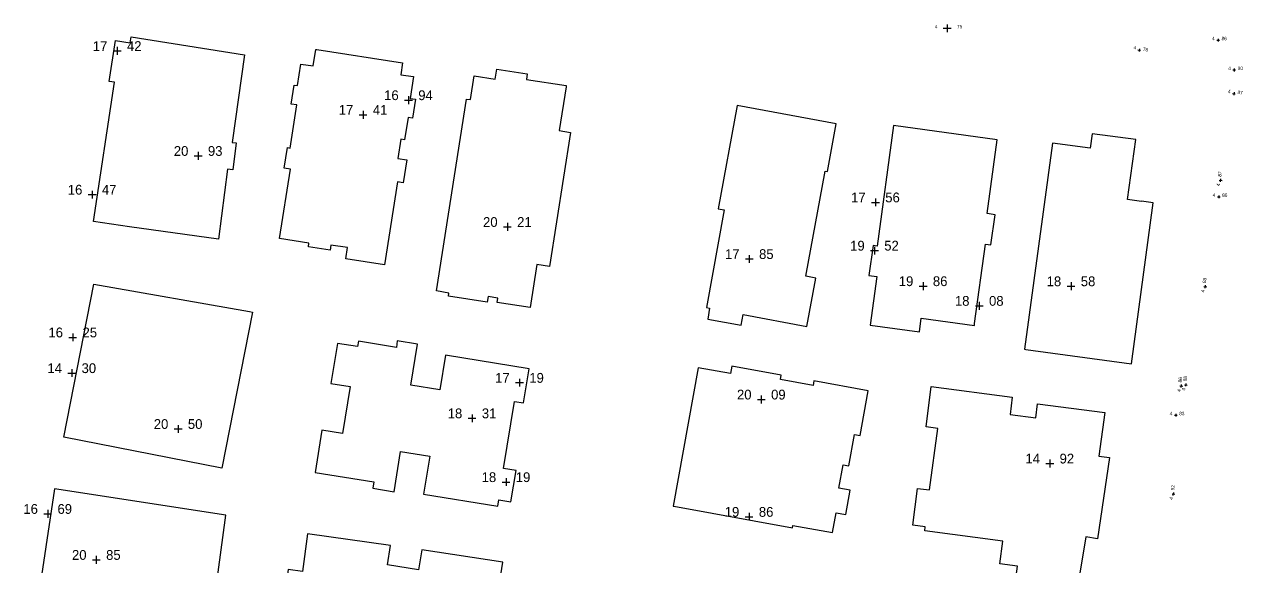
# Model space of a CAD drawing. Header units: inches. Extents: x 179019 to 255520, y 666000 to 809980.
# Drawn here: x 254729.4 to 254853.9, y 809458.8 to 809514.2 of the extents above; entities that cross this region are included whole.
import ezdxf
from ezdxf.enums import TextEntityAlignment as Align

# ---------------------------------------------------------------- set-up
doc = ezdxf.new("R2010")
doc.units = ezdxf.units.IN
doc.header["$MEASUREMENT"] = 0
for name, color, linetype in [('building levels', 6, 'Continuous'), ('orig buildings', 3, 'Continuous'), ('street levels', 5, 'Continuous')]:
    doc.layers.add(name, color=color, linetype=linetype)
doc.styles.add('hebtxt', font='hebtxt')

# ---------------------------------------------------------------- blocks, each defined once
blk = doc.blocks.new('1505')
for points in [[(-0.4, 0), (0.4, 0)], [(0, 0.4), (0, -0.4)]]:
    blk.add_lwpolyline(points)
at = {"style": 'hebtxt'}
blk.add_attdef('METER', text='', height=2, dxfattribs=at).set_placement((-1, 0), align=Align.RIGHT)
blk.add_attdef('CENTIMETER', (1, 0), '', height=2, dxfattribs=at)
blk = doc.blocks.new('1503')
for points in [[(-0.4, 0), (0.4, 0)], [(0, 0.4), (0, -0.4)]]:
    blk.add_lwpolyline(points)
at = {"style": 'hebtxt'}
blk.add_attdef('METER', text='', height=2, dxfattribs=at).set_placement((-1, 0), align=Align.RIGHT)
blk.add_attdef('CENTIMETER', (1, 0), '', height=2, dxfattribs=at)

msp = doc.modelspace()

# ---------------------------------------------------------------- linework, layer by layer
at = {"layer": 'orig buildings'}
for points, elevation in [([(254736.46, 809494.08), (254738.63, 809508.32), (254738.07, 809508.4), (254738.72, 809512.6), (254740.23, 809512.37), (254740.32, 809512.96), (254751.91, 809511.14), (254750.63, 809502.18), (254751.05, 809502.12), (254750.7, 809499.36), (254750.17, 809499.43), (254749.25, 809492.27), (254740.16, 809493.56), (254736.46, 809494.08)], 20.55), ([(254759.29, 809511.67), (254768.07, 809510.3), (254767.88, 809509.1), (254769.2, 809508.9), (254768.85, 809506.67), (254769.39, 809506.59), (254769.09, 809504.64), (254768.63, 809504.72), (254768.27, 809502.43), (254767.88, 809502.5), (254767.57, 809500.53), (254768.49, 809500.38), (254768.13, 809498.06), (254767.54, 809498.16), (254766.22, 809489.68), (254762.27, 809490.29), (254762.45, 809491.42), (254760.75, 809491.68), (254760.66, 809491.15), (254758.44, 809491.49), (254758.5, 809491.88), (254755.49, 809492.36), (254756.6, 809499.44), (254755.96, 809499.54), (254756.29, 809501.64), (254756.56, 809501.6), (254757.25, 809506.02), (254756.69, 809506.1), (254756.99, 809508.03), (254757.34, 809507.98), (254757.68, 809510.19), (254758.93, 809509.99), (254759.19, 809511.69), (254759.29, 809511.67)], 18.85), ([(254784.78, 809507.87), (254784.08, 809503.38), (254785.22, 809503.2), (254783.07, 809489.49), (254781.79, 809489.69), (254781.11, 809485.3), (254777.73, 809485.82), (254777.8, 809486.26), (254776.8, 809486.41), (254776.71, 809485.84), (254772.75, 809486.46), (254772.8, 809486.78), (254771.52, 809486.99), (254774.59, 809506.61), (254775.01, 809506.55), (254775.39, 809508.97), (254777.54, 809508.64), (254777.7, 809509.66), (254780.82, 809509.18), (254780.73, 809508.61), (254784.8, 809507.98), (254784.78, 809507.87)], 21.18), ([(254802.26, 809505.95), (254800.32, 809495.39), (254800.95, 809495.27), (254799.12, 809485.29), (254799.46, 809485.23), (254799.26, 809484.12), (254802.68, 809483.49), (254802.88, 809484.57), (254809.39, 809483.37), (254810.3, 809488.3), (254809.28, 809488.49), (254811.27, 809499.25), (254811.49, 809499.21), (254812.39, 809504.09), (254802.26, 809505.95)], 18.75), ([(254828.64, 809494.79), (254827.83, 809494.91), (254828.86, 809502.45), (254818.27, 809503.89), (254816.59, 809491.58), (254816.16, 809491.63), (254815.74, 809488.59), (254816.55, 809488.48), (254815.87, 809483.5), (254820.9, 809482.81), (254821.09, 809484.21), (254826.52, 809483.46), (254826.55, 809483.67), (254827.66, 809491.78), (254828.21, 809491.71), (254828.63, 809494.79)], 19.92), ([(254831.77, 809481.02), (254842.58, 809479.55), (254844.81, 809495.99), (254843.6, 809496.16), (254843.59, 809496.14), (254842.18, 809496.34), (254843.02, 809502.46), (254838.57, 809503.06), (254838.37, 809501.58), (254834.52, 809502.11), (254831.66, 809481.04), (254831.77, 809481.02)], 19.17), ([(254752.72, 809484.84), (254749.59, 809468.88), (254733.44, 809472.06), (254736.51, 809487.69), (254752.42, 809484.89), (254752.72, 809484.84)], 20.56), ([(254759.83, 809472.76), (254759.13, 809468.45), (254765.12, 809467.48), (254765.02, 809466.82), (254767.21, 809466.47), (254767.87, 809470.57), (254770.84, 809470.09), (254770.21, 809466.22), (254777.8, 809464.99), (254777.91, 809465.64), (254779.15, 809465.44), (254779.67, 809468.63), (254778.4, 809468.83), (254779.51, 809475.7), (254780.43, 809475.55), (254781, 809479.05), (254772.45, 809480.43), (254771.88, 809476.89), (254768.91, 809477.37), (254769.58, 809481.55), (254767.53, 809481.88), (254767.43, 809481.23), (254763.55, 809481.85), (254763.46, 809481.3), (254761.4, 809481.63), (254760.74, 809477.55), (254762.71, 809477.23), (254761.94, 809472.42), (254759.81, 809472.76), (254759.83, 809472.76)], 20.83), ([(254795.8, 809464.98), (254807.93, 809462.79), (254807.97, 809463.03), (254812.03, 809462.3), (254812.4, 809464.32), (254813.39, 809464.15), (254813.84, 809466.62), (254812.68, 809466.82), (254813.12, 809469.22), (254813.68, 809469.11), (254814.26, 809472.31), (254814.85, 809472.21), (254815.68, 809476.8), (254810.12, 809477.8), (254810.04, 809477.34), (254806.7, 809477.94), (254806.78, 809478.39), (254801.73, 809479.3), (254801.6, 809478.54), (254798.28, 809479.13), (254795.72, 809465), (254795.8, 809464.98)], 21.27), ([(254750, 809464.09), (254732.49, 809466.78), (254730.16, 809451.27), (254747.94, 809448.87)], 18.13), ([(254758.36, 809462.17), (254757.85, 809458.31), (254756.37, 809458.51), (254755.82, 809454.45), (254757.2, 809454.27), (254756.35, 809447.95), (254757.89, 809447.74), (254757.84, 809447.35), (254764.05, 809446.52), (254764.5, 809449.85), (254766.63, 809449.57), (254766, 809444.87), (254774.56, 809443.72), (254774.59, 809443.89), (254776.49, 809443.64), (254777.52, 809451.28), (254777.13, 809451.68), (254778.31, 809459.27), (254770.03, 809460.55), (254769.71, 809458.5), (254766.52, 809458.99), (254766.82, 809460.97), (254758.36, 809462.17)], 18.78)]:
    msp.add_lwpolyline(points, close=True, dxfattribs=dict(at, elevation=elevation))
at = {"layer": 'orig buildings', "elevation": 0.12}
msp.add_lwpolyline([(254830.66, 809456.85), (254830.93, 809458.86), (254829.12, 809459.1), (254829.43, 809461.42), (254821.44, 809462.48), (254821.49, 809462.9), (254820.22, 809463.07), (254820.71, 809466.81), (254821.94, 809466.65), (254822.77, 809472.93), (254821.58, 809473.09), (254822.12, 809477.22), (254830.4, 809476.13), (254830.17, 809474.38), (254832.8, 809474.04), (254832.98, 809475.47), (254839.85, 809474.57), (254839.25, 809470.1), (254840.33, 809469.96), (254839.1, 809461.66), (254837.93, 809461.86), (254837.26, 809457.95)], dxfattribs=at)

# ---------------------------------------------------------------- block references
at = {"layer": 'building levels'}
ref = msp.add_blockref('1505', (254738.89, 809511.53, 17.42), dxfattribs=at)
ref.add_attrib('METER', '17', dxfattribs={"layer": '0', "height": 1, "style": 'hebtxt'}).set_placement((254737.89, 809511.52, 17.42), align=Align.RIGHT)
ref.add_attrib('CENTIMETER', '42', (254739.89, 809511.52, 17.42), dxfattribs={"layer": '0', "height": 1, "style": 'hebtxt'})
ref = msp.add_blockref('1505', (254768.67, 809506.5, 16.94), dxfattribs=at)
ref.add_attrib('METER', '16', dxfattribs={"layer": '0', "height": 1, "style": 'hebtxt'}).set_placement((254767.67, 809506.5, 16.94), align=Align.RIGHT)
ref.add_attrib('CENTIMETER', '94', (254769.67, 809506.5, 16.94), dxfattribs={"layer": '0', "height": 1, "style": 'hebtxt'})
ref = msp.add_blockref('1505', (254764.03, 809505, 17.41), dxfattribs=at)
ref.add_attrib('METER', '17', dxfattribs={"layer": '0', "height": 1, "style": 'hebtxt'}).set_placement((254763.03, 809505, 17.41), align=Align.RIGHT)
ref.add_attrib('CENTIMETER', '41', (254765.03, 809505, 17.41), dxfattribs={"layer": '0', "height": 1, "style": 'hebtxt'})
ref = msp.add_blockref('1505', (254747.17, 809500.8, 20.93), dxfattribs=at)
ref.add_attrib('METER', '20', dxfattribs={"layer": '0', "height": 1, "style": 'hebtxt'}).set_placement((254746.17, 809500.8, 20.93), align=Align.RIGHT)
ref.add_attrib('CENTIMETER', '93', (254748.17, 809500.8, 20.93), dxfattribs={"layer": '0', "height": 1, "style": 'hebtxt'})
ref = msp.add_blockref('1505', (254736.33, 809496.84, 16.47), dxfattribs=at)
ref.add_attrib('METER', '16', dxfattribs={"layer": '0', "height": 1, "style": 'hebtxt'}).set_placement((254735.33, 809496.84, 16.47), align=Align.RIGHT)
ref.add_attrib('CENTIMETER', '47', (254737.33, 809496.84, 16.47), dxfattribs={"layer": '0', "height": 1, "style": 'hebtxt'})
ref = msp.add_blockref('1505', (254816.41, 809496.05, 17.56), dxfattribs=at)
ref.add_attrib('METER', '17', dxfattribs={"layer": '0', "height": 1, "style": 'hebtxt'}).set_placement((254815.41, 809496.05, 17.56), align=Align.RIGHT)
ref.add_attrib('CENTIMETER', '56', (254817.41, 809496.05, 17.56), dxfattribs={"layer": '0', "height": 1, "style": 'hebtxt'})
ref = msp.add_blockref('1505', (254778.78, 809493.54, 20.21), dxfattribs=at)
ref.add_attrib('METER', '20', dxfattribs={"layer": '0', "height": 1, "style": 'hebtxt'}).set_placement((254777.78, 809493.54, 20.21), align=Align.RIGHT)
ref.add_attrib('CENTIMETER', '21', (254779.78, 809493.54, 20.21), dxfattribs={"layer": '0', "height": 1, "style": 'hebtxt'})
ref = msp.add_blockref('1505', (254816.31, 809491.12, 19.52), dxfattribs=at)
ref.add_attrib('METER', '19', dxfattribs={"layer": '0', "height": 1, "style": 'hebtxt'}).set_placement((254815.31, 809491.12, 19.52), align=Align.RIGHT)
ref.add_attrib('CENTIMETER', '52', (254817.31, 809491.12, 19.52), dxfattribs={"layer": '0', "height": 1, "style": 'hebtxt'})
ref = msp.add_blockref('1505', (254803.51, 809490.26, 17.85), dxfattribs=at)
ref.add_attrib('METER', '17', dxfattribs={"layer": '0', "height": 1, "style": 'hebtxt'}).set_placement((254802.51, 809490.26, 17.85), align=Align.RIGHT)
ref.add_attrib('CENTIMETER', '85', (254804.51, 809490.26, 17.85), dxfattribs={"layer": '0', "height": 1, "style": 'hebtxt'})
ref = msp.add_blockref('1505', (254821.28, 809487.49, 19.86), dxfattribs=at)
ref.add_attrib('METER', '19', dxfattribs={"layer": '0', "height": 1, "style": 'hebtxt'}).set_placement((254820.28, 809487.49, 19.86), align=Align.RIGHT)
ref.add_attrib('CENTIMETER', '86', (254822.28, 809487.49, 19.86), dxfattribs={"layer": '0', "height": 1, "style": 'hebtxt'})
ref = msp.add_blockref('1505', (254836.4, 809487.48, 18.58), dxfattribs=at)
ref.add_attrib('METER', '18', dxfattribs={"layer": '0', "height": 1, "style": 'hebtxt'}).set_placement((254835.4, 809487.48, 18.58), align=Align.RIGHT)
ref.add_attrib('CENTIMETER', '58', (254837.4, 809487.48, 18.58), dxfattribs={"layer": '0', "height": 1, "style": 'hebtxt'})
ref = msp.add_blockref('1505', (254827.02, 809485.48, 18.08), dxfattribs=at)
ref.add_attrib('METER', '18', dxfattribs={"layer": '0', "height": 1, "style": 'hebtxt'}).set_placement((254826.02, 809485.48, 18.08), align=Align.RIGHT)
ref.add_attrib('CENTIMETER', '08', (254828.02, 809485.48, 18.08), dxfattribs={"layer": '0', "height": 1, "style": 'hebtxt'})
ref = msp.add_blockref('1505', (254734.35, 809482.25, 16.25), dxfattribs=at)
ref.add_attrib('METER', '16', dxfattribs={"layer": '0', "height": 1, "style": 'hebtxt'}).set_placement((254733.35, 809482.25, 16.25), align=Align.RIGHT)
ref.add_attrib('CENTIMETER', '25', (254735.35, 809482.25, 16.25), dxfattribs={"layer": '0', "height": 1, "style": 'hebtxt'})
ref = msp.add_blockref('1505', (254734.25, 809478.6, 14.3), dxfattribs=at)
ref.add_attrib('METER', '14', dxfattribs={"layer": '0', "height": 1, "style": 'hebtxt'}).set_placement((254733.25, 809478.6, 14.3), align=Align.RIGHT)
ref.add_attrib('CENTIMETER', '30', (254735.25, 809478.6, 14.3), dxfattribs={"layer": '0', "height": 1, "style": 'hebtxt'})
ref = msp.add_blockref('1505', (254780.02, 809477.62, 17.19), dxfattribs=at)
ref.add_attrib('METER', '17', dxfattribs={"layer": '0', "height": 1, "style": 'hebtxt'}).set_placement((254779.02, 809477.61, 17.19), align=Align.RIGHT)
ref.add_attrib('CENTIMETER', '19', (254781.02, 809477.61, 17.19), dxfattribs={"layer": '0', "height": 1, "style": 'hebtxt'})
ref = msp.add_blockref('1505', (254804.74, 809475.9, 20.09), dxfattribs=at)
ref.add_attrib('METER', '20', dxfattribs={"layer": '0', "height": 1, "style": 'hebtxt'}).set_placement((254803.74, 809475.9, 20.09), align=Align.RIGHT)
ref.add_attrib('CENTIMETER', '09', (254805.74, 809475.9, 20.09), dxfattribs={"layer": '0', "height": 1, "style": 'hebtxt'})
ref = msp.add_blockref('1505', (254775.17, 809473.98, 18.31), dxfattribs=at)
ref.add_attrib('METER', '18', dxfattribs={"layer": '0', "height": 1, "style": 'hebtxt'}).set_placement((254774.17, 809473.98, 18.31), align=Align.RIGHT)
ref.add_attrib('CENTIMETER', '31', (254776.17, 809473.98, 18.31), dxfattribs={"layer": '0', "height": 1, "style": 'hebtxt'})
ref = msp.add_blockref('1505', (254745.12, 809472.89, 20.5), dxfattribs=at)
ref.add_attrib('METER', '20', dxfattribs={"layer": '0', "height": 1, "style": 'hebtxt'}).set_placement((254744.12, 809472.89, 20.5), align=Align.RIGHT)
ref.add_attrib('CENTIMETER', '50', (254746.12, 809472.89, 20.5), dxfattribs={"layer": '0', "height": 1, "style": 'hebtxt'})
ref = msp.add_blockref('1505', (254834.23, 809469.36, 14.92), dxfattribs=at)
ref.add_attrib('METER', '14', dxfattribs={"layer": '0', "height": 1, "style": 'hebtxt'}).set_placement((254833.23, 809469.36, 14.92), align=Align.RIGHT)
ref.add_attrib('CENTIMETER', '92', (254835.23, 809469.36, 14.92), dxfattribs={"layer": '0', "height": 1, "style": 'hebtxt'})
ref = msp.add_blockref('1505', (254778.64, 809467.46, 18.19), dxfattribs=at)
ref.add_attrib('METER', '18', dxfattribs={"layer": '0', "height": 1, "style": 'hebtxt'}).set_placement((254777.64, 809467.46, 18.19), align=Align.RIGHT)
ref.add_attrib('CENTIMETER', '19', (254779.64, 809467.46, 18.19), dxfattribs={"layer": '0', "height": 1, "style": 'hebtxt'})
ref = msp.add_blockref('1505', (254731.79, 809464.21, 16.69), dxfattribs=at)
ref.add_attrib('METER', '16', dxfattribs={"layer": '0', "height": 1, "style": 'hebtxt'}).set_placement((254730.79, 809464.21, 16.69), align=Align.RIGHT)
ref.add_attrib('CENTIMETER', '69', (254732.79, 809464.21, 16.69), dxfattribs={"layer": '0', "height": 1, "style": 'hebtxt'})
ref = msp.add_blockref('1505', (254803.49, 809463.92, 19.86), dxfattribs=at)
ref.add_attrib('METER', '19', dxfattribs={"layer": '0', "height": 1, "style": 'hebtxt'}).set_placement((254802.49, 809463.91, 19.86), align=Align.RIGHT)
ref.add_attrib('CENTIMETER', '86', (254804.49, 809463.91, 19.86), dxfattribs={"layer": '0', "height": 1, "style": 'hebtxt'})
ref = msp.add_blockref('1505', (254736.76, 809459.51, 20.85), dxfattribs=at)
ref.add_attrib('METER', '20', dxfattribs={"layer": '0', "height": 1, "style": 'hebtxt'}).set_placement((254735.76, 809459.51, 20.85), align=Align.RIGHT)
ref.add_attrib('CENTIMETER', '85', (254737.76, 809459.51, 20.85), dxfattribs={"layer": '0', "height": 1, "style": 'hebtxt'})
at = {"layer": 'street levels'}
ref = msp.add_blockref('1503', (254823.74, 809513.84, 4.75), dxfattribs=at)
ref.add_attrib('METER', '4', dxfattribs={"layer": '0', "height": 0.35, "style": 'hebtxt'}).set_placement((254822.74, 809513.84, 4.75), align=Align.RIGHT)
ref.add_attrib('CENTIMETER', '75', (254824.74, 809513.84, 4.75), dxfattribs={"layer": '0', "height": 0.35, "style": 'hebtxt'})
ref = msp.add_blockref('1503', (254851.44, 809512.62, 4.75), dxfattribs=dict(at, xscale=0.35, yscale=0.35, zscale=0.35, rotation=0.017923327885357))
ref.add_attrib('METER', '4', dxfattribs={"layer": '0', "height": 0.35, "rotation": 0.0179, "style": 'hebtxt'}).set_placement((254851.09, 809512.62, 4.75), align=Align.RIGHT)
ref.add_attrib('CENTIMETER', '86', (254851.79, 809512.62, 4.75), dxfattribs={"layer": '0', "height": 0.35, "rotation": 0.0179, "style": 'hebtxt'})
ref = msp.add_blockref('1503', (254843.38, 809511.61, 4.67), dxfattribs=dict(at, xscale=0.35, yscale=0.35, zscale=0.35, rotation=350.7816720729543))
ref.add_attrib('METER', '4', dxfattribs={"layer": '0', "height": 0.35, "rotation": 350.7817, "style": 'hebtxt'}).set_placement((254843.03, 809511.67, 4.67), align=Align.RIGHT)
ref.add_attrib('CENTIMETER', '78', (254843.73, 809511.55, 4.67), dxfattribs={"layer": '0', "height": 0.35, "rotation": 350.7817, "style": 'hebtxt'})
ref = msp.add_blockref('1503', (254853.09, 809509.58, 4.79), dxfattribs=dict(at, xscale=0.35, yscale=0.35, zscale=0.35, rotation=0.017923327885357))
ref.add_attrib('METER', '4', dxfattribs={"layer": '0', "height": 0.35, "rotation": 0.0179, "style": 'hebtxt'}).set_placement((254852.74, 809509.58, 4.79), align=Align.RIGHT)
ref.add_attrib('CENTIMETER', '90', (254853.44, 809509.58, 4.79), dxfattribs={"layer": '0', "height": 0.35, "rotation": 0.0179, "style": 'hebtxt'})
ref = msp.add_blockref('1503', (254853.05, 809507.16, 4.76), dxfattribs=dict(at, xscale=0.35, yscale=0.35, zscale=0.35, rotation=353.9265654053178))
ref.add_attrib('METER', '4', dxfattribs={"layer": '0', "height": 0.35, "rotation": 353.9266, "style": 'hebtxt'}).set_placement((254852.7, 809507.2, 4.76), align=Align.RIGHT)
ref.add_attrib('CENTIMETER', '87', (254853.4, 809507.13, 4.76), dxfattribs={"layer": '0', "height": 0.35, "rotation": 353.9266, "style": 'hebtxt'})
ref = msp.add_blockref('1503', (254851.7, 809498.3, 4.77), dxfattribs=dict(at, xscale=0.35, yscale=0.35, zscale=0.35, rotation=81.40137042567977))
ref.add_attrib('METER', '4', dxfattribs={"layer": '0', "height": 0.35, "rotation": 81.4014, "style": 'hebtxt'}).set_placement((254851.65, 809497.96, 4.77), align=Align.RIGHT)
ref.add_attrib('CENTIMETER', '87', (254851.76, 809498.65, 4.77), dxfattribs={"layer": '0', "height": 0.35, "rotation": 81.4014, "style": 'hebtxt'})
ref = msp.add_blockref('1503', (254851.5, 809496.61, 4.75), dxfattribs=dict(at, xscale=0.35, yscale=0.35, zscale=0.35, rotation=0.017923327885357))
ref.add_attrib('METER', '4', dxfattribs={"layer": '0', "height": 0.35, "rotation": 0.0179, "style": 'hebtxt'}).set_placement((254851.15, 809496.61, 4.75), align=Align.RIGHT)
ref.add_attrib('CENTIMETER', '86', (254851.85, 809496.61, 4.75), dxfattribs={"layer": '0', "height": 0.35, "rotation": 0.0179, "style": 'hebtxt'})
ref = msp.add_blockref('1503', (254850.13, 809487.43, 4.78), dxfattribs=dict(at, xscale=0.35, yscale=0.35, zscale=0.35, rotation=81.77285126189297))
ref.add_attrib('METER', '4', dxfattribs={"layer": '0', "height": 0.35, "rotation": 81.7729, "style": 'hebtxt'}).set_placement((254850.08, 809487.09, 4.78), align=Align.RIGHT)
ref.add_attrib('CENTIMETER', '88', (254850.18, 809487.78, 4.78), dxfattribs={"layer": '0', "height": 0.35, "rotation": 81.7729, "style": 'hebtxt'})
ref = msp.add_blockref('1503', (254847.68, 809477.28, 4.75), dxfattribs=dict(at, xscale=0.35, yscale=0.35, zscale=0.35, rotation=83.79593805815082))
ref.add_attrib('METER', '4', dxfattribs={"layer": '0', "height": 0.35, "rotation": 83.7959, "style": 'hebtxt'}).set_placement((254847.64, 809476.93, 4.75), align=Align.RIGHT)
ref.add_attrib('CENTIMETER', '86', (254847.71, 809477.63, 4.75), dxfattribs={"layer": '0', "height": 0.35, "rotation": 83.7959, "style": 'hebtxt'})
ref = msp.add_blockref('1503', (254848.15, 809477.39, 5.01), dxfattribs=dict(at, xscale=0.35, yscale=0.35, zscale=0.35, rotation=81.28323245745659))
ref.add_attrib('METER', '4', dxfattribs={"layer": '0', "height": 0.35, "rotation": 81.2832, "style": 'hebtxt'}).set_placement((254848.1, 809477.05, 5.01), align=Align.RIGHT)
ref.add_attrib('CENTIMETER', '88', (254848.2, 809477.74, 5.01), dxfattribs={"layer": '0', "height": 0.35, "rotation": 81.2832, "style": 'hebtxt'})
ref = msp.add_blockref('1503', (254847.11, 809474.3, 4.73), dxfattribs=dict(at, xscale=0.35, yscale=0.35, zscale=0.35, rotation=0.017923327885357))
ref.add_attrib('METER', '4', dxfattribs={"layer": '0', "height": 0.35, "rotation": 0.0179, "style": 'hebtxt'}).set_placement((254846.76, 809474.29, 4.73), align=Align.RIGHT)
ref.add_attrib('CENTIMETER', '83', (254847.46, 809474.29, 4.73), dxfattribs={"layer": '0', "height": 0.35, "rotation": 0.0179, "style": 'hebtxt'})
ref = msp.add_blockref('1503', (254846.88, 809466.24, 5.04), dxfattribs=dict(at, xscale=0.35, yscale=0.35, zscale=0.35, rotation=81.28323245704455))
ref.add_attrib('METER', '4', dxfattribs={"layer": '0', "height": 0.35, "rotation": 81.2832, "style": 'hebtxt'}).set_placement((254846.83, 809465.9, 5.04), align=Align.RIGHT)
ref.add_attrib('CENTIMETER', '92', (254846.94, 809466.59, 5.04), dxfattribs={"layer": '0', "height": 0.35, "rotation": 81.2832, "style": 'hebtxt'})

doc.saveas('drawing.dxf')
